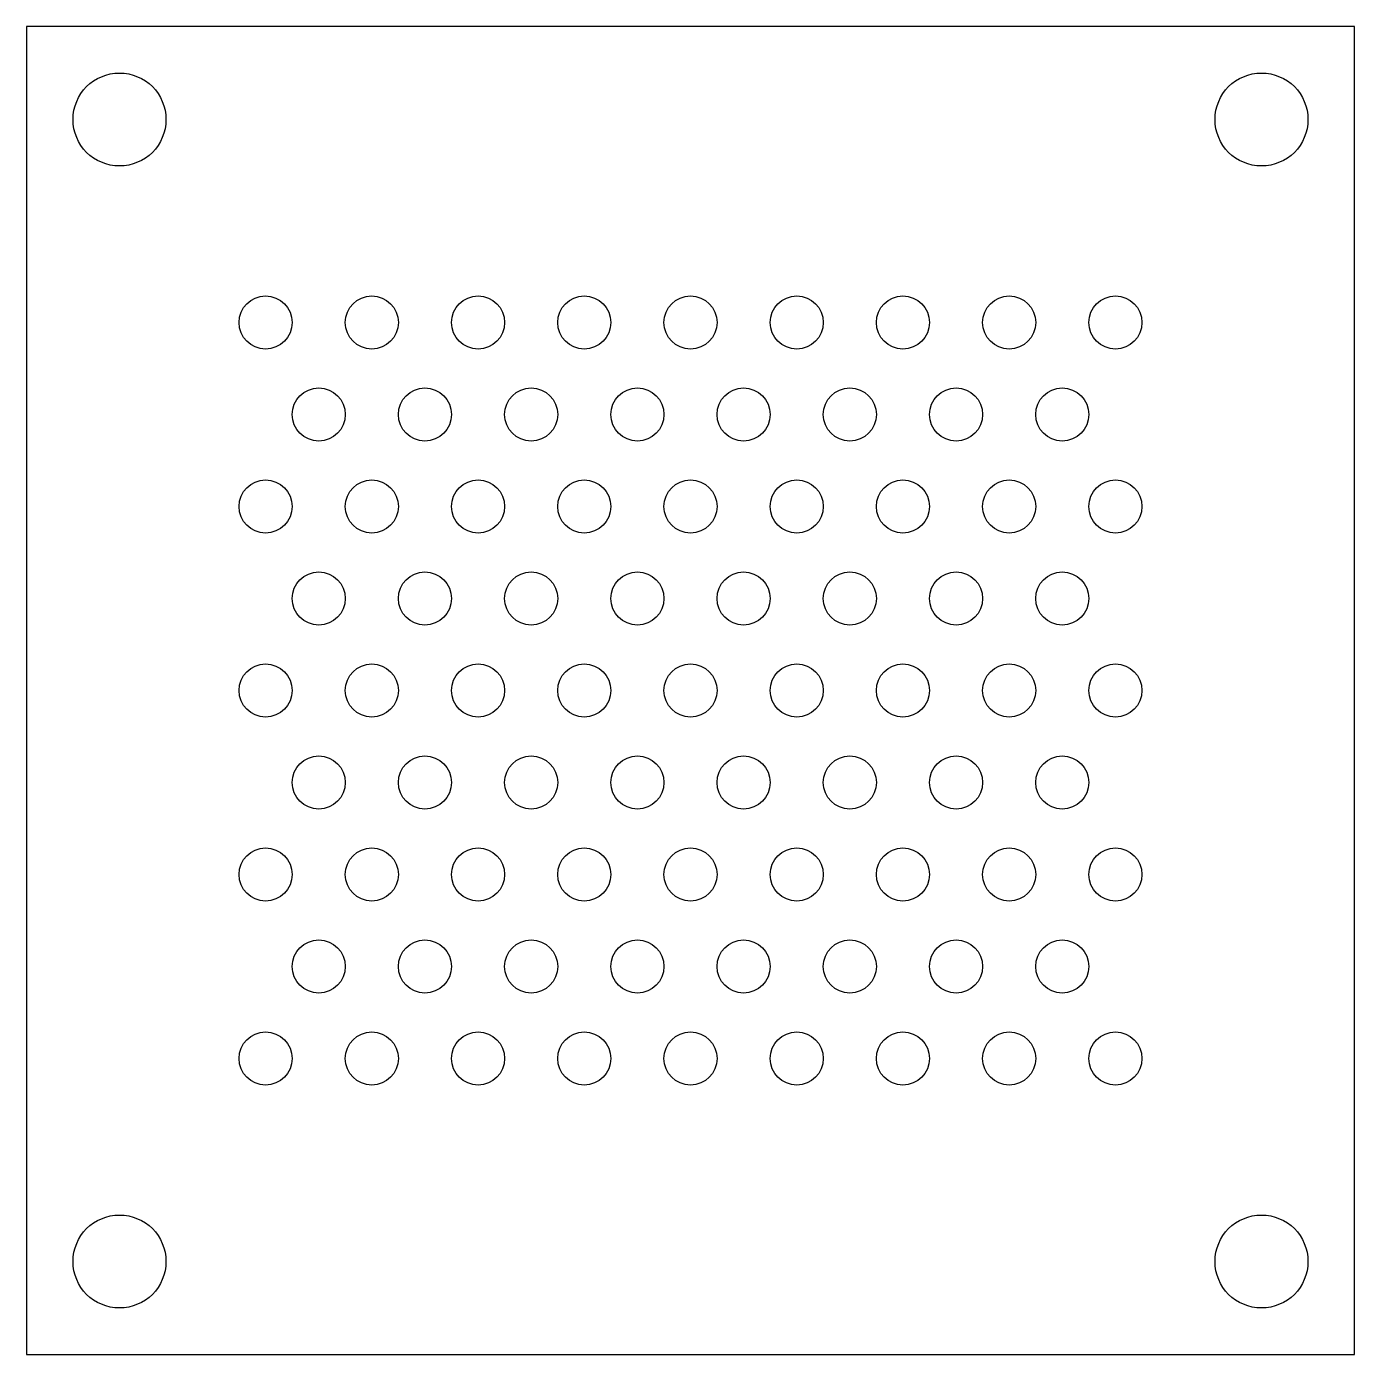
# Model space of a CAD drawing. Header units: millimetres. Extents: x -25 to 25, y -25 to 25.
import ezdxf

# ---------------------------------------------------------------- set-up
doc = ezdxf.new("R2010")
doc.units = ezdxf.units.MM
for name, color, linetype in [('Hole', 7, 'Continuous'), ('Pattern', 7, 'Continuous'), ('Shape', 7, 'Continuous')]:
    doc.layers.add(name, color=color, linetype=linetype)

msp = doc.modelspace()

# ---------------------------------------------------------------- linework, layer by layer
at = {"layer": 'Hole'}
for centre in [(-21.5, 21.5), (21.5, 21.5), (-21.5, -21.5), (21.5, -21.5)]:
    msp.add_circle(centre, 1.75, dxfattribs=at)
at = {"layer": 'Pattern'}
for centre in [(-16, 13.8564), (-12, 13.8564), (-8, 13.8564), (-4, 13.8564), (0, 13.8564), (4, 13.8564), (8, 13.8564), (12, 13.8564), (16, 13.8564), (-14, 10.3923), (-10, 10.3923), (-6, 10.3923), (-2, 10.3923), (2, 10.3923), (6, 10.3923), (10, 10.3923), (14, 10.3923), (-16, 6.9282), (-12, 6.9282), (-8, 6.9282), (-4, 6.9282), (0, 6.9282), (4, 6.9282), (8, 6.9282), (12, 6.9282), (16, 6.9282), (-14, 3.4641), (-10, 3.4641), (-6, 3.4641), (-2, 3.4641), (2, 3.4641), (6, 3.4641), (10, 3.4641), (14, 3.4641), (-16, 0), (-12, 0), (-8, 0), (-4, 0), (0, 0), (4, 0), (8, 0), (12, 0), (16, 0), (-14, -3.4641), (-10, -3.4641), (-6, -3.4641), (-2, -3.4641), (2, -3.4641), (6, -3.4641), (10, -3.4641), (14, -3.4641), (-16, -6.9282), (-12, -6.9282), (-8, -6.9282), (-4, -6.9282), (0, -6.9282), (4, -6.9282), (8, -6.9282), (12, -6.9282), (16, -6.9282), (-14, -10.3923), (-10, -10.3923), (-6, -10.3923), (-2, -10.3923), (2, -10.3923), (6, -10.3923), (10, -10.3923), (14, -10.3923), (-16, -13.8564), (-12, -13.8564), (-8, -13.8564), (-4, -13.8564), (0, -13.8564), (4, -13.8564), (8, -13.8564), (12, -13.8564), (16, -13.8564)]:
    msp.add_circle(centre, 1, dxfattribs=at)
at = {"layer": 'Shape'}
msp.add_lwpolyline([(-25, -25), (25, -25), (25, 25), (-25, 25), (-25, -25)], dxfattribs=at)

doc.saveas('drawing.dxf')
